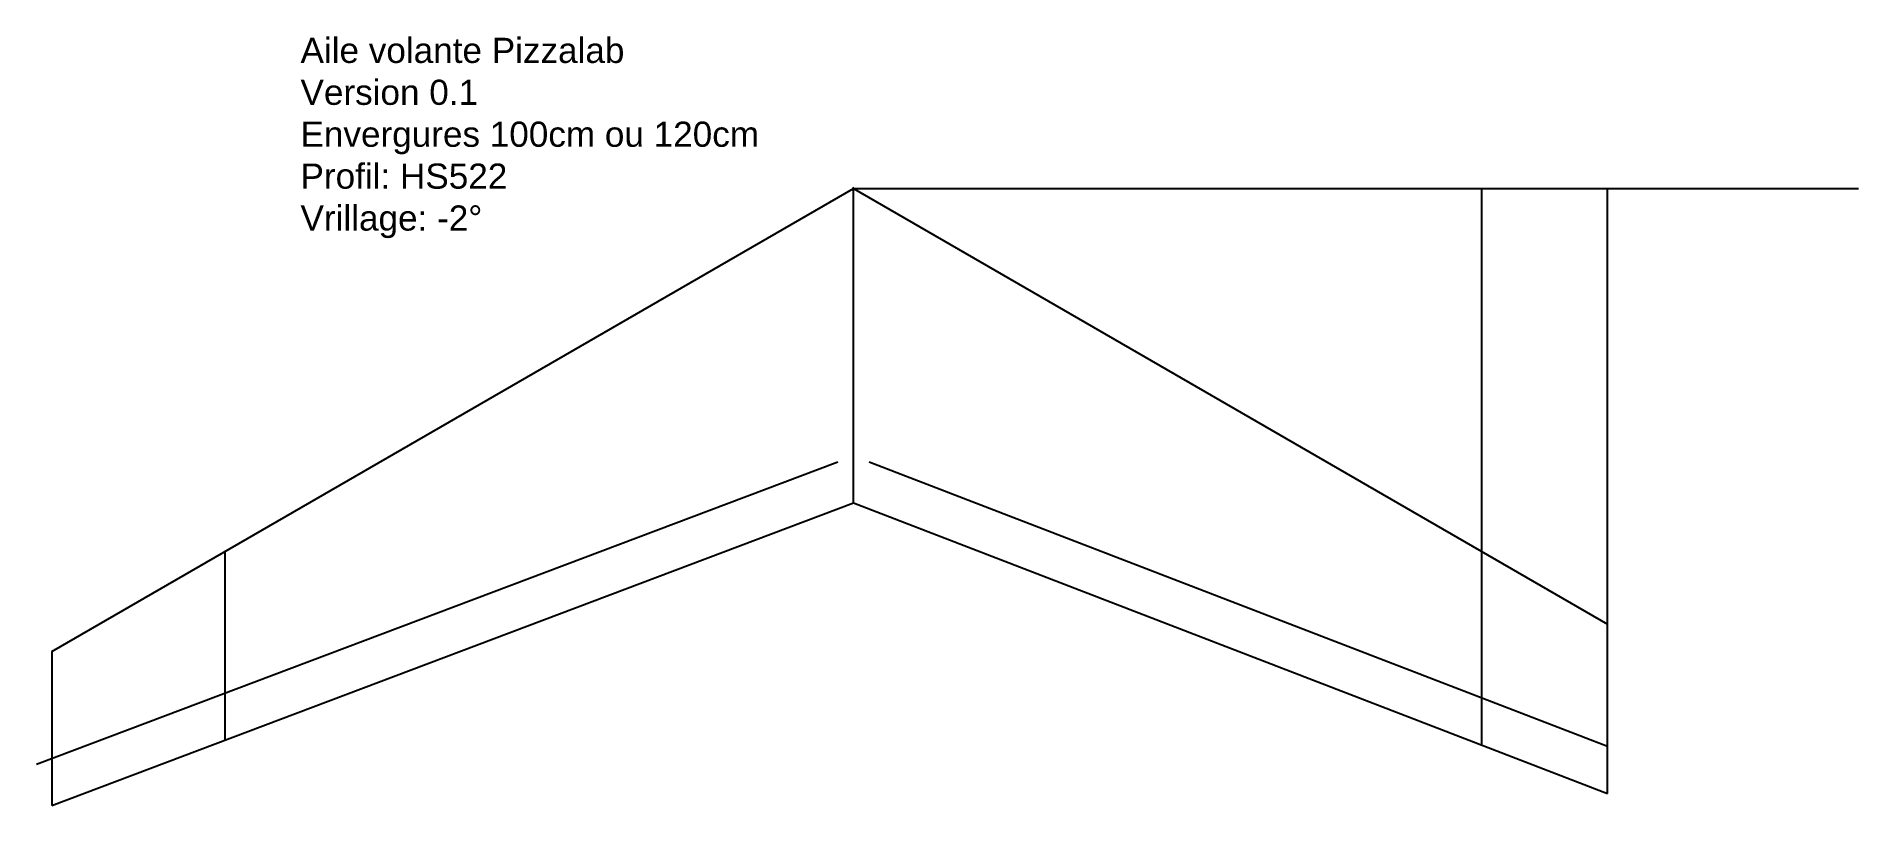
# Model space of a CAD drawing. Header units: millimetres. Extents: x -650 to 800, y -241 to 371.
import ezdxf

# ---------------------------------------------------------------- set-up
doc = ezdxf.new("R2010")
doc.units = ezdxf.units.MM
doc.layers.get('0').update_dxf_attribs({"lineweight": 25, "true_color": 0xffffff})
doc.layers.add('dimension', color=3, linetype='Continuous', lineweight=25, true_color=0x00ff00)
doc.styles.add('textstyle11', font='')
doc.styles.get('textstyle11').set_extended_font_data('Arial')

msp = doc.modelspace()

# ---------------------------------------------------------------- linework, layer by layer
for p, q in [((-637.8, -118.2), (0, 250)), ((0, 250), (-0.5, 250.9)), ((0, 0), (0, 250)), ((0, 250), (600.2, -96.5)), ((500.1, -192.5), (500.1, 250)), ((600.1, -231), (600.1, 250)), ((-650.2, -207.9), (-12.4, 32.7)), ((12.6, 32.7), (600.1, -193.5)), ((-637.8, -240.7), (0, 0)), ((0, 0), (600.1, -231)), ((-500, -188.7), (-500, -38.7)), ((-500, -188.7), (-500, -38.7)), ((-637.8, -118.2), (-637.8, -240.7))]:
    msp.add_line(p, q)
at = {"layer": 'dimension'}
msp.add_line((0, 250), (800, 250), dxfattribs=at)

# ---------------------------------------------------------------- texts
at = {"insert": (-440, 370), "char_height": 20, "attachment_point": 1, "style": 'textstyle11'}
msp.add_mtext('Aile volante Pizzalab\\PVersion 0.1\\PEnvergures 100cm ou 120cm\\PProfil: HS522\\PVrillage: -2%%d', dxfattribs=at)

doc.saveas('drawing.dxf')
